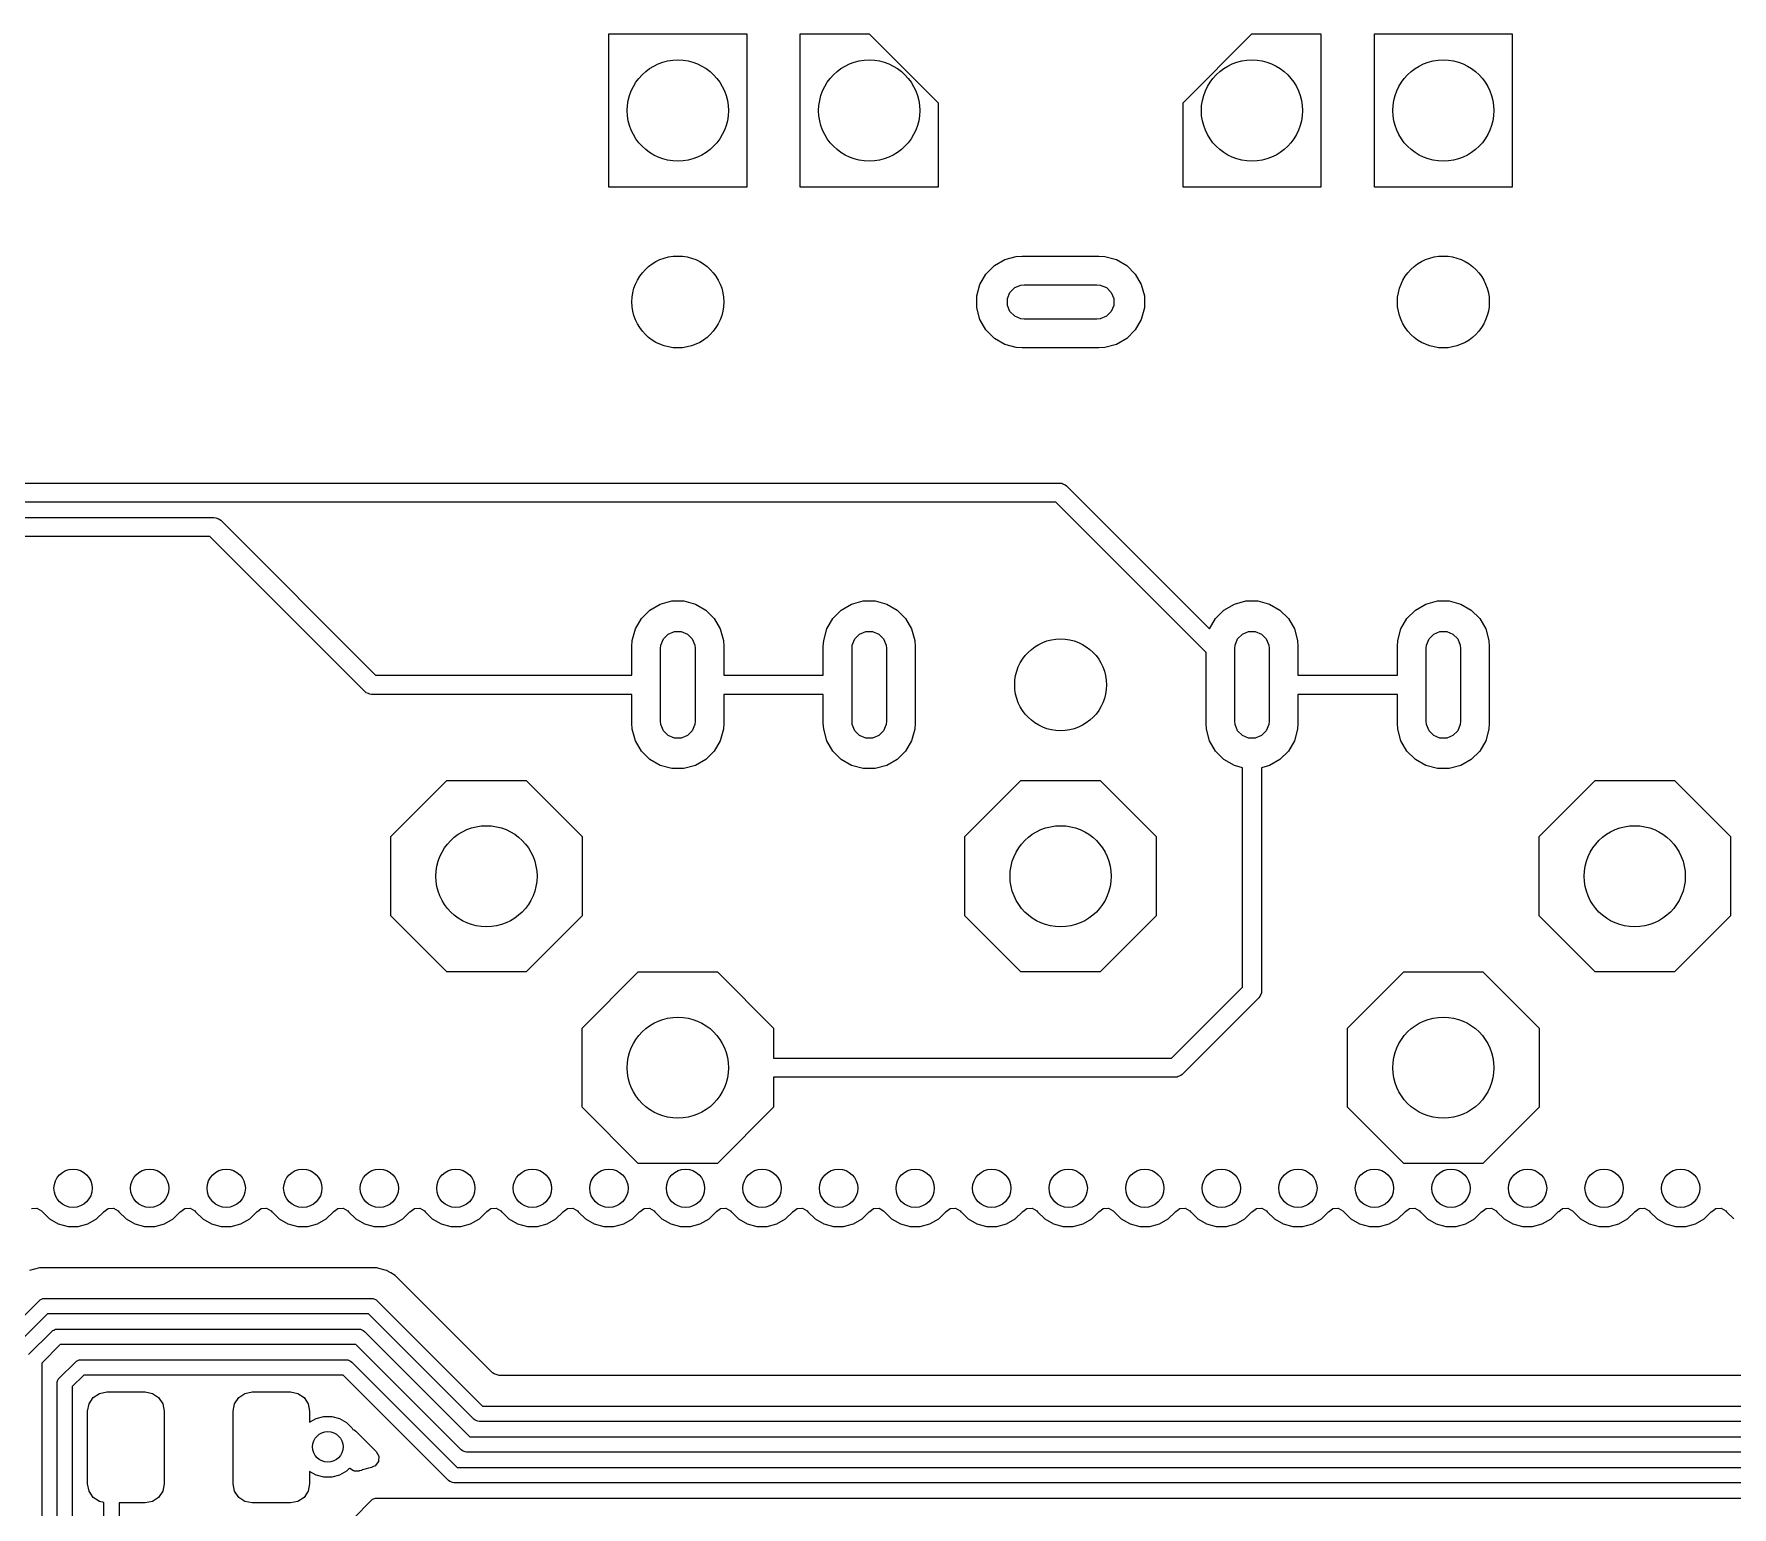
# Model space of a CAD drawing. Extents: x 0.71 to 7.56, y -5.16 to -0.79.
# Drawn here: x 4.196 to 5.07, y -1.584 to -0.827 of the extents above; entities that cross this region are included whole.
import ezdxf

# ---------------------------------------------------------------- set-up
doc = ezdxf.new("R2010")
doc.units = 0
doc.header["$MEASUREMENT"] = 0
doc.layers.add('BLACK', color=7, linetype='CONTINUOUS')

msp = doc.modelspace()

# ---------------------------------------------------------------- linework, layer by layer
at = {"layer": 'BLACK', "linetype": 'CONTINUOUS'}
for p, q in [((4.49213, -0.90551), (4.49213, -0.82677)), ((4.49213, -0.82677), (4.56299, -0.82677)), ((4.56299, -0.82677), (4.56299, -0.90551)), ((4.59055, -0.90551), (4.59055, -0.82677)), ((4.59055, -0.82677), (4.62598, -0.82677)), ((4.62598, -0.82677), (4.66142, -0.8622)), ((4.7874, -0.8622), (4.82283, -0.82677)), ((4.82283, -0.82677), (4.85827, -0.82677)), ((4.85827, -0.82677), (4.85827, -0.90551)), ((4.88583, -0.90551), (4.88583, -0.82677)), ((4.88583, -0.82677), (4.95669, -0.82677)), ((4.95669, -0.82677), (4.95669, -0.90551)), ((4.66142, -0.8622), (4.66142, -0.90551)), ((4.7874, -0.90551), (4.7874, -0.8622)), ((4.56299, -0.90551), (4.49213, -0.90551)), ((4.66142, -0.90551), (4.59055, -0.90551)), ((4.85827, -0.90551), (4.7874, -0.90551)), ((4.95669, -0.90551), (4.88583, -0.90551)), ((4.69034, -0.94583), (4.69568, -0.94274)), ((4.69568, -0.94274), (4.70164, -0.94115)), ((4.70164, -0.94115), (4.70472, -0.94094)), ((4.70472, -0.94094), (4.74409, -0.94094)), ((4.74409, -0.94094), (4.74718, -0.94115)), ((4.74718, -0.94115), (4.75313, -0.94274)), ((4.75313, -0.94274), (4.75847, -0.94583)), ((4.6829, -0.95553), (4.68598, -0.95019)), ((4.68598, -0.95019), (4.69034, -0.94583)), ((4.75847, -0.94583), (4.76284, -0.95019)), ((4.76284, -0.95019), (4.76592, -0.95553)), ((4.6813, -0.96148), (4.6829, -0.95553)), ((4.69702, -0.96284), (4.69834, -0.95965)), ((4.69834, -0.95965), (4.70079, -0.9572)), ((4.70079, -0.9572), (4.70398, -0.95588)), ((4.70398, -0.95588), (4.70571, -0.95571)), ((4.70571, -0.95571), (4.74311, -0.95571)), ((4.74311, -0.95571), (4.74484, -0.95588)), ((4.74484, -0.95588), (4.74803, -0.9572)), ((4.74803, -0.9572), (4.75048, -0.95965)), ((4.75048, -0.95965), (4.7518, -0.96284)), ((4.76592, -0.95553), (4.76751, -0.96148)), ((4.6813, -0.96765), (4.6813, -0.96148)), ((4.6829, -0.97361), (4.6813, -0.96765)), ((4.69702, -0.9663), (4.69702, -0.96284)), ((4.69834, -0.96949), (4.69702, -0.9663)), ((4.7518, -0.9663), (4.75048, -0.96949)), ((4.7518, -0.96284), (4.7518, -0.9663)), ((4.76751, -0.96765), (4.76592, -0.97361)), ((4.76751, -0.96148), (4.76751, -0.96765)), ((4.68598, -0.97895), (4.6829, -0.97361)), ((4.70079, -0.97193), (4.69834, -0.96949)), ((4.70398, -0.97325), (4.70079, -0.97193)), ((4.70571, -0.97343), (4.70398, -0.97325)), ((4.74311, -0.97343), (4.70571, -0.97343)), ((4.74484, -0.97325), (4.74311, -0.97343)), ((4.74803, -0.97193), (4.74484, -0.97325)), ((4.75048, -0.96949), (4.74803, -0.97193)), ((4.76592, -0.97361), (4.76284, -0.97895)), ((4.69034, -0.98331), (4.68598, -0.97895)), ((4.69568, -0.98639), (4.69034, -0.98331)), ((4.70164, -0.98799), (4.69568, -0.98639)), ((4.75313, -0.98639), (4.74718, -0.98799)), ((4.75847, -0.98331), (4.75313, -0.98639)), ((4.76284, -0.97895), (4.75847, -0.98331)), ((4.70472, -0.98819), (4.70164, -0.98799)), ((4.74409, -0.98819), (4.70472, -0.98819)), ((4.74718, -0.98799), (4.74409, -0.98819)), ((3.00676, -1.05768), (4.72402, -1.05768)), ((4.72402, -1.05768), (4.72498, -1.05777)), ((4.72498, -1.05777), (4.72498, -1.05777)), ((4.72498, -1.05777), (4.7255, -1.05799)), ((4.7255, -1.05799), (4.72675, -1.05851)), ((4.72675, -1.05851), (4.72675, -1.05851)), ((4.72675, -1.05851), (4.7275, -1.05912)), ((4.7275, -1.05912), (4.80103, -1.13266)), ((4.72198, -1.06752), (3.00886, -1.06752)), ((4.79921, -1.14475), (4.72198, -1.06752)), ((3.02913, -1.07539), (4.28898, -1.07539)), ((4.28898, -1.07539), (4.28994, -1.07549)), ((4.28994, -1.07549), (4.28994, -1.07549)), ((4.28994, -1.07549), (4.29046, -1.0757)), ((4.29046, -1.0757), (4.29171, -1.07622)), ((4.29171, -1.07622), (4.29171, -1.07622)), ((4.29171, -1.07622), (4.29246, -1.07684)), ((4.29246, -1.07684), (4.37212, -1.1565)), ((4.28694, -1.08524), (3.04784, -1.08524)), ((4.3666, -1.1649), (4.28694, -1.08524)), ((4.50882, -1.12735), (4.51318, -1.12299)), ((4.51318, -1.12299), (4.51852, -1.11991)), ((4.51852, -1.11991), (4.52448, -1.11831)), ((4.52448, -1.11831), (4.53064, -1.11831)), ((4.53064, -1.11831), (4.5366, -1.11991)), ((4.5366, -1.11991), (4.54194, -1.12299)), ((4.54194, -1.12299), (4.5463, -1.12735)), ((4.60724, -1.12735), (4.6116, -1.12299)), ((4.6116, -1.12299), (4.61694, -1.11991)), ((4.61694, -1.11991), (4.6229, -1.11831)), ((4.6229, -1.11831), (4.62907, -1.11831)), ((4.62907, -1.11831), (4.63502, -1.11991)), ((4.63502, -1.11991), (4.64036, -1.12299)), ((4.64036, -1.12299), (4.64472, -1.12735)), ((4.80409, -1.12735), (4.80845, -1.12299)), ((4.80845, -1.12299), (4.81379, -1.11991)), ((4.81379, -1.11991), (4.81975, -1.11831)), ((4.81975, -1.11831), (4.82592, -1.11831)), ((4.82592, -1.11831), (4.83187, -1.11991)), ((4.83187, -1.11991), (4.83721, -1.12299)), ((4.83721, -1.12299), (4.84158, -1.12735)), ((4.90252, -1.12735), (4.90688, -1.12299)), ((4.90688, -1.12299), (4.91222, -1.11991)), ((4.91222, -1.11991), (4.91818, -1.11831)), ((4.91818, -1.11831), (4.92434, -1.11831)), ((4.92434, -1.11831), (4.9303, -1.11991)), ((4.9303, -1.11991), (4.93564, -1.12299)), ((4.93564, -1.12299), (4.94, -1.12735)), ((4.50414, -1.13865), (4.50574, -1.13269)), ((4.50574, -1.13269), (4.50882, -1.12735)), ((4.52264, -1.13535), (4.52583, -1.13403)), ((4.52583, -1.13403), (4.52929, -1.13403)), ((4.52929, -1.13403), (4.53248, -1.13535)), ((4.5463, -1.12735), (4.54938, -1.13269)), ((4.54938, -1.13269), (4.55098, -1.13865)), ((4.60256, -1.13865), (4.60416, -1.13269)), ((4.60416, -1.13269), (4.60724, -1.12735)), ((4.62106, -1.13535), (4.62426, -1.13403)), ((4.62426, -1.13403), (4.62771, -1.13403)), ((4.62771, -1.13403), (4.63091, -1.13535)), ((4.64472, -1.12735), (4.64781, -1.13269)), ((4.64781, -1.13269), (4.6494, -1.13865)), ((4.80103, -1.13266), (4.80409, -1.12735)), ((4.81791, -1.13535), (4.82111, -1.13403)), ((4.82111, -1.13403), (4.82456, -1.13403)), ((4.82456, -1.13403), (4.82776, -1.13535)), ((4.84158, -1.12735), (4.84466, -1.13269)), ((4.84466, -1.13269), (4.84625, -1.13865)), ((4.89784, -1.13865), (4.89944, -1.13269)), ((4.89944, -1.13269), (4.90252, -1.12735)), ((4.91634, -1.13535), (4.91953, -1.13403)), ((4.91953, -1.13403), (4.92299, -1.13403)), ((4.92299, -1.13403), (4.92618, -1.13535)), ((4.94, -1.12735), (4.94308, -1.13269)), ((4.94308, -1.13269), (4.94468, -1.13865)), ((4.50394, -1.14173), (4.50414, -1.13865)), ((4.50394, -1.1565), (4.50394, -1.14173)), ((4.5187, -1.14272), (4.51887, -1.14099)), ((4.5187, -1.18012), (4.5187, -1.14272)), ((4.51887, -1.14099), (4.52019, -1.1378)), ((4.52019, -1.1378), (4.52264, -1.13535)), ((4.53248, -1.13535), (4.53492, -1.1378)), ((4.53492, -1.1378), (4.53625, -1.14099)), ((4.53625, -1.14099), (4.53642, -1.14272)), ((4.53642, -1.14272), (4.53642, -1.18012)), ((4.55098, -1.13865), (4.55118, -1.14173)), ((4.55118, -1.14173), (4.55118, -1.1565)), ((4.60236, -1.14173), (4.60256, -1.13865)), ((4.60236, -1.1565), (4.60236, -1.14173)), ((4.61713, -1.14272), (4.6173, -1.14099)), ((4.61713, -1.18012), (4.61713, -1.14272)), ((4.6173, -1.14099), (4.61862, -1.1378)), ((4.61862, -1.1378), (4.62106, -1.13535)), ((4.63091, -1.13535), (4.63335, -1.1378)), ((4.63335, -1.1378), (4.63467, -1.14099)), ((4.63467, -1.14099), (4.63484, -1.14272)), ((4.63484, -1.14272), (4.63484, -1.18012)), ((4.6494, -1.13865), (4.64961, -1.14173)), ((4.64961, -1.14173), (4.64961, -1.1811)), ((4.81398, -1.14272), (4.81415, -1.14099)), ((4.81398, -1.18012), (4.81398, -1.14272)), ((4.81415, -1.14099), (4.81547, -1.1378)), ((4.81547, -1.1378), (4.81791, -1.13535)), ((4.82776, -1.13535), (4.8302, -1.1378)), ((4.8302, -1.1378), (4.83152, -1.14099)), ((4.83152, -1.14099), (4.83169, -1.14272)), ((4.83169, -1.14272), (4.83169, -1.18012)), ((4.84625, -1.13865), (4.84646, -1.14173)), ((4.84646, -1.14173), (4.84646, -1.1565)), ((4.89764, -1.14173), (4.89784, -1.13865)), ((4.89764, -1.1565), (4.89764, -1.14173)), ((4.9124, -1.14272), (4.91257, -1.14099)), ((4.9124, -1.18012), (4.9124, -1.14272)), ((4.91257, -1.14099), (4.91389, -1.1378)), ((4.91389, -1.1378), (4.91634, -1.13535)), ((4.92618, -1.13535), (4.92863, -1.1378)), ((4.92863, -1.1378), (4.92995, -1.14099)), ((4.92995, -1.14099), (4.93012, -1.14272)), ((4.93012, -1.14272), (4.93012, -1.18012)), ((4.94468, -1.13865), (4.94488, -1.14173)), ((4.94488, -1.14173), (4.94488, -1.1811)), ((4.79921, -1.1811), (4.79921, -1.14475)), ((4.37212, -1.1565), (4.50394, -1.1565)), ((4.55118, -1.1565), (4.60236, -1.1565)), ((4.84646, -1.1565), (4.89764, -1.1565)), ((4.36734, -1.16551), (4.3666, -1.1649)), ((4.36839, -1.16594), (4.36734, -1.16551)), ((4.36734, -1.16551), (4.36734, -1.16551)), ((4.36912, -1.16624), (4.36839, -1.16594)), ((4.37008, -1.16634), (4.36912, -1.16624)), ((4.36912, -1.16624), (4.36912, -1.16624)), ((4.50394, -1.16634), (4.37008, -1.16634)), ((4.50394, -1.1811), (4.50394, -1.16634)), ((4.60236, -1.16634), (4.55118, -1.16634)), ((4.55118, -1.16634), (4.55118, -1.1811)), ((4.60236, -1.1811), (4.60236, -1.16634)), ((4.89764, -1.16634), (4.84646, -1.16634)), ((4.84646, -1.16634), (4.84646, -1.1811)), ((4.89764, -1.1811), (4.89764, -1.16634)), ((4.50414, -1.18419), (4.50394, -1.1811)), ((4.50574, -1.19014), (4.50414, -1.18419)), ((4.51887, -1.18185), (4.5187, -1.18012)), ((4.52019, -1.18504), (4.51887, -1.18185)), ((4.52264, -1.18748), (4.52019, -1.18504)), ((4.52583, -1.18881), (4.52264, -1.18748)), ((4.53248, -1.18748), (4.52929, -1.18881)), ((4.53492, -1.18504), (4.53248, -1.18748)), ((4.53625, -1.18185), (4.53492, -1.18504)), ((4.53642, -1.18012), (4.53625, -1.18185)), ((4.55098, -1.18419), (4.54938, -1.19014)), ((4.55118, -1.1811), (4.55098, -1.18419)), ((4.60256, -1.18419), (4.60236, -1.1811)), ((4.60416, -1.19014), (4.60256, -1.18419)), ((4.6173, -1.18185), (4.61713, -1.18012)), ((4.61862, -1.18504), (4.6173, -1.18185)), ((4.62106, -1.18748), (4.61862, -1.18504)), ((4.62426, -1.18881), (4.62106, -1.18748)), ((4.63091, -1.18748), (4.62771, -1.18881)), ((4.63335, -1.18504), (4.63091, -1.18748)), ((4.63467, -1.18185), (4.63335, -1.18504)), ((4.63484, -1.18012), (4.63467, -1.18185)), ((4.6494, -1.18419), (4.64781, -1.19014)), ((4.64961, -1.1811), (4.6494, -1.18419)), ((4.79941, -1.18419), (4.79921, -1.1811)), ((4.80101, -1.19014), (4.79941, -1.18419)), ((4.81415, -1.18185), (4.81398, -1.18012)), ((4.81547, -1.18504), (4.81415, -1.18185)), ((4.81791, -1.18748), (4.81547, -1.18504)), ((4.82111, -1.18881), (4.81791, -1.18748)), ((4.82776, -1.18748), (4.82456, -1.18881)), ((4.8302, -1.18504), (4.82776, -1.18748)), ((4.83152, -1.18185), (4.8302, -1.18504)), ((4.83169, -1.18012), (4.83152, -1.18185)), ((4.84625, -1.18419), (4.84466, -1.19014)), ((4.84646, -1.1811), (4.84625, -1.18419)), ((4.89784, -1.18419), (4.89764, -1.1811)), ((4.89944, -1.19014), (4.89784, -1.18419)), ((4.91257, -1.18185), (4.9124, -1.18012)), ((4.91389, -1.18504), (4.91257, -1.18185)), ((4.91634, -1.18748), (4.91389, -1.18504)), ((4.91953, -1.18881), (4.91634, -1.18748)), ((4.92618, -1.18748), (4.92299, -1.18881)), ((4.92863, -1.18504), (4.92618, -1.18748)), ((4.92995, -1.18185), (4.92863, -1.18504)), ((4.93012, -1.18012), (4.92995, -1.18185)), ((4.94468, -1.18419), (4.94308, -1.19014)), ((4.94488, -1.1811), (4.94468, -1.18419)), ((4.50882, -1.19548), (4.50574, -1.19014)), ((4.51318, -1.19984), (4.50882, -1.19548)), ((4.52929, -1.18881), (4.52583, -1.18881)), ((4.5463, -1.19548), (4.54194, -1.19984)), ((4.54938, -1.19014), (4.5463, -1.19548)), ((4.60724, -1.19548), (4.60416, -1.19014)), ((4.6116, -1.19984), (4.60724, -1.19548)), ((4.62771, -1.18881), (4.62426, -1.18881)), ((4.64472, -1.19548), (4.64036, -1.19984)), ((4.64781, -1.19014), (4.64472, -1.19548)), ((4.80409, -1.19548), (4.80101, -1.19014)), ((4.80845, -1.19984), (4.80409, -1.19548)), ((4.82456, -1.18881), (4.82111, -1.18881)), ((4.84158, -1.19548), (4.83721, -1.19984)), ((4.84466, -1.19014), (4.84158, -1.19548)), ((4.90252, -1.19548), (4.89944, -1.19014)), ((4.90688, -1.19984), (4.90252, -1.19548)), ((4.92299, -1.18881), (4.91953, -1.18881)), ((4.94, -1.19548), (4.93564, -1.19984)), ((4.94308, -1.19014), (4.94, -1.19548)), ((4.51852, -1.20293), (4.51318, -1.19984)), ((4.52448, -1.20452), (4.51852, -1.20293)), ((4.53064, -1.20452), (4.52448, -1.20452)), ((4.5366, -1.20293), (4.53064, -1.20452)), ((4.54194, -1.19984), (4.5366, -1.20293)), ((4.61694, -1.20293), (4.6116, -1.19984)), ((4.6229, -1.20452), (4.61694, -1.20293)), ((4.62907, -1.20452), (4.6229, -1.20452)), ((4.63502, -1.20293), (4.62907, -1.20452)), ((4.64036, -1.19984), (4.63502, -1.20293)), ((4.81379, -1.20293), (4.80845, -1.19984)), ((4.81791, -1.20403), (4.81379, -1.20293)), ((4.81791, -1.31686), (4.81791, -1.20403)), ((4.83187, -1.20293), (4.82776, -1.20403)), ((4.82776, -1.20403), (4.82776, -1.3189)), ((4.83721, -1.19984), (4.83187, -1.20293)), ((4.91222, -1.20293), (4.90688, -1.19984)), ((4.91818, -1.20452), (4.91222, -1.20293)), ((4.92434, -1.20452), (4.91818, -1.20452)), ((4.9303, -1.20293), (4.92434, -1.20452)), ((4.93564, -1.19984), (4.9303, -1.20293)), ((4.37992, -1.23946), (4.40875, -1.21063)), ((4.40875, -1.21063), (4.44952, -1.21063)), ((4.44952, -1.21063), (4.47835, -1.23946)), ((4.6752, -1.23946), (4.70402, -1.21063)), ((4.70402, -1.21063), (4.74479, -1.21063)), ((4.74479, -1.21063), (4.77362, -1.23946)), ((4.97047, -1.23946), (4.9993, -1.21063)), ((4.9993, -1.21063), (5.04007, -1.21063)), ((5.04007, -1.21063), (5.0689, -1.23946)), ((4.37992, -1.28023), (4.37992, -1.23946)), ((4.47835, -1.23946), (4.47835, -1.28023)), ((4.6752, -1.28023), (4.6752, -1.23946)), ((4.77362, -1.23946), (4.77362, -1.28023)), ((4.97047, -1.28023), (4.97047, -1.23946)), ((5.0689, -1.23946), (5.0689, -1.28023)), ((4.40875, -1.30906), (4.37992, -1.28023)), ((4.47835, -1.28023), (4.44952, -1.30906)), ((4.70402, -1.30906), (4.6752, -1.28023)), ((4.77362, -1.28023), (4.74479, -1.30906)), ((4.9993, -1.30906), (4.97047, -1.28023)), ((5.0689, -1.28023), (5.04007, -1.30906)), ((4.44952, -1.30906), (4.40875, -1.30906)), ((4.47835, -1.33788), (4.50717, -1.30906)), ((4.50717, -1.30906), (4.54794, -1.30906)), ((4.54794, -1.30906), (4.57677, -1.33788)), ((4.74479, -1.30906), (4.70402, -1.30906)), ((4.87205, -1.33788), (4.90088, -1.30906)), ((4.90088, -1.30906), (4.94164, -1.30906)), ((4.94164, -1.30906), (4.97047, -1.33788)), ((5.04007, -1.30906), (4.9993, -1.30906)), ((4.78143, -1.35335), (4.81791, -1.31686)), ((4.82631, -1.32238), (4.78694, -1.36175)), ((4.82693, -1.32163), (4.82631, -1.32238)), ((4.82766, -1.31986), (4.82693, -1.32163)), ((4.82776, -1.3189), (4.82766, -1.31986)), ((4.47835, -1.37865), (4.47835, -1.33788)), ((4.57677, -1.33788), (4.57677, -1.35335)), ((4.87205, -1.37865), (4.87205, -1.33788)), ((4.97047, -1.33788), (4.97047, -1.37865)), ((4.57677, -1.35335), (4.78143, -1.35335)), ((4.7862, -1.36236), (4.78496, -1.36287)), ((4.78694, -1.36175), (4.7862, -1.36236)), ((4.7862, -1.36236), (4.7862, -1.36236)), ((4.78346, -1.36319), (4.57677, -1.36319)), ((4.57677, -1.36319), (4.57677, -1.37865)), ((4.78442, -1.36309), (4.78346, -1.36319)), ((4.78496, -1.36287), (4.78442, -1.36309)), ((4.78442, -1.36309), (4.78442, -1.36309)), ((4.50717, -1.40748), (4.47835, -1.37865)), ((4.57677, -1.37865), (4.54794, -1.40748)), ((4.90088, -1.40748), (4.87205, -1.37865)), ((4.97047, -1.37865), (4.94164, -1.40748)), ((4.54794, -1.40748), (4.50717, -1.40748)), ((4.94164, -1.40748), (4.90088, -1.40748)), ((4.1952, -1.43069), (4.19794, -1.43053)), ((4.19794, -1.43053), (4.20034, -1.43188)), ((4.20034, -1.43188), (4.20072, -1.43232)), ((4.2324, -1.43228), (4.23253, -1.43215)), ((4.23253, -1.43215), (4.23255, -1.43217)), ((4.23255, -1.43217), (4.23457, -1.43069)), ((4.23457, -1.43069), (4.23731, -1.43053)), ((4.23731, -1.43053), (4.23971, -1.43188)), ((4.23971, -1.43188), (4.24009, -1.43232)), ((4.27177, -1.43228), (4.2719, -1.43215)), ((4.2719, -1.43215), (4.27192, -1.43217)), ((4.27192, -1.43217), (4.27394, -1.43069)), ((4.27394, -1.43069), (4.27668, -1.43053)), ((4.27668, -1.43053), (4.27908, -1.43188)), ((4.27908, -1.43188), (4.27946, -1.43232)), ((4.31114, -1.43228), (4.31127, -1.43215)), ((4.31127, -1.43215), (4.31129, -1.43217)), ((4.31129, -1.43217), (4.31331, -1.43069)), ((4.31331, -1.43069), (4.31606, -1.43053)), ((4.31606, -1.43053), (4.31845, -1.43188)), ((4.31845, -1.43188), (4.31883, -1.43232)), ((4.35051, -1.43228), (4.35064, -1.43215)), ((4.35064, -1.43215), (4.35066, -1.43217)), ((4.35066, -1.43217), (4.35268, -1.43069)), ((4.35268, -1.43069), (4.35543, -1.43053)), ((4.35543, -1.43053), (4.35782, -1.43188)), ((4.35782, -1.43188), (4.3582, -1.43232)), ((4.38988, -1.43228), (4.39001, -1.43215)), ((4.39001, -1.43215), (4.39003, -1.43217)), ((4.39003, -1.43217), (4.39205, -1.43069)), ((4.39205, -1.43069), (4.3948, -1.43053)), ((4.3948, -1.43053), (4.39719, -1.43188)), ((4.39719, -1.43188), (4.39757, -1.43232)), ((4.42925, -1.43228), (4.42938, -1.43215)), ((4.42938, -1.43215), (4.4294, -1.43217)), ((4.4294, -1.43217), (4.43142, -1.43069)), ((4.43142, -1.43069), (4.43417, -1.43053)), ((4.43417, -1.43053), (4.43656, -1.43188)), ((4.43656, -1.43188), (4.43694, -1.43232)), ((4.46862, -1.43228), (4.46875, -1.43215)), ((4.46875, -1.43215), (4.46877, -1.43217)), ((4.46877, -1.43217), (4.47079, -1.43069)), ((4.47079, -1.43069), (4.47354, -1.43053)), ((4.47354, -1.43053), (4.47593, -1.43188)), ((4.47593, -1.43188), (4.47631, -1.43232)), ((4.50799, -1.43228), (4.50812, -1.43215)), ((4.50812, -1.43215), (4.50814, -1.43217)), ((4.50814, -1.43217), (4.51016, -1.43069)), ((4.51016, -1.43069), (4.51291, -1.43053)), ((4.51291, -1.43053), (4.5153, -1.43188)), ((4.5153, -1.43188), (4.51568, -1.43232)), ((4.54736, -1.43228), (4.54749, -1.43215)), ((4.54749, -1.43215), (4.54751, -1.43217)), ((4.54751, -1.43217), (4.54953, -1.43069)), ((4.54953, -1.43069), (4.55228, -1.43053)), ((4.55228, -1.43053), (4.55467, -1.43188)), ((4.55467, -1.43188), (4.55505, -1.43232)), ((4.58673, -1.43228), (4.58686, -1.43215)), ((4.58686, -1.43215), (4.58688, -1.43217)), ((4.58688, -1.43217), (4.5889, -1.43069)), ((4.5889, -1.43069), (4.59165, -1.43053)), ((4.59165, -1.43053), (4.59404, -1.43188)), ((4.59404, -1.43188), (4.59442, -1.43232)), ((4.6261, -1.43228), (4.62623, -1.43215)), ((4.62623, -1.43215), (4.62625, -1.43217)), ((4.62625, -1.43217), (4.62827, -1.43069)), ((4.62827, -1.43069), (4.63102, -1.43053)), ((4.63102, -1.43053), (4.63341, -1.43188)), ((4.63341, -1.43188), (4.63379, -1.43232)), ((4.66547, -1.43228), (4.6656, -1.43215)), ((4.6656, -1.43215), (4.66562, -1.43217)), ((4.66562, -1.43217), (4.66764, -1.43069)), ((4.66764, -1.43069), (4.67039, -1.43053)), ((4.67039, -1.43053), (4.67278, -1.43188)), ((4.67278, -1.43188), (4.67316, -1.43232)), ((4.70484, -1.43228), (4.70497, -1.43215)), ((4.70497, -1.43215), (4.70499, -1.43217)), ((4.70499, -1.43217), (4.70701, -1.43069)), ((4.70701, -1.43069), (4.70976, -1.43053)), ((4.70976, -1.43053), (4.71215, -1.43188)), ((4.71215, -1.43188), (4.71253, -1.43232)), ((4.74421, -1.43228), (4.74434, -1.43215)), ((4.74434, -1.43215), (4.74436, -1.43217)), ((4.74436, -1.43217), (4.74638, -1.43069)), ((4.74638, -1.43069), (4.74913, -1.43053)), ((4.74913, -1.43053), (4.75152, -1.43188)), ((4.75152, -1.43188), (4.7519, -1.43232)), ((4.78358, -1.43228), (4.78371, -1.43215)), ((4.78371, -1.43215), (4.78373, -1.43217)), ((4.78373, -1.43217), (4.78575, -1.43069)), ((4.78575, -1.43069), (4.7885, -1.43053)), ((4.7885, -1.43053), (4.79089, -1.43188)), ((4.79089, -1.43188), (4.79127, -1.43232)), ((4.82295, -1.43228), (4.82308, -1.43215)), ((4.82308, -1.43215), (4.8231, -1.43217)), ((4.8231, -1.43217), (4.82512, -1.43069)), ((4.82512, -1.43069), (4.82787, -1.43053)), ((4.82787, -1.43053), (4.83026, -1.43188)), ((4.83026, -1.43188), (4.83064, -1.43232)), ((4.86232, -1.43228), (4.86245, -1.43215)), ((4.86245, -1.43215), (4.86247, -1.43217)), ((4.86247, -1.43217), (4.86449, -1.43069)), ((4.86449, -1.43069), (4.86724, -1.43053)), ((4.86724, -1.43053), (4.86963, -1.43188)), ((4.86963, -1.43188), (4.87001, -1.43232)), ((4.90169, -1.43228), (4.90182, -1.43215)), ((4.90182, -1.43215), (4.90184, -1.43217)), ((4.90184, -1.43217), (4.90386, -1.43069)), ((4.90386, -1.43069), (4.90661, -1.43053)), ((4.90661, -1.43053), (4.909, -1.43188)), ((4.909, -1.43188), (4.90938, -1.43232)), ((4.94106, -1.43228), (4.94119, -1.43215)), ((4.94119, -1.43215), (4.94121, -1.43217)), ((4.94121, -1.43217), (4.94323, -1.43069)), ((4.94323, -1.43069), (4.94598, -1.43053)), ((4.94598, -1.43053), (4.94837, -1.43188)), ((4.94837, -1.43188), (4.94875, -1.43232)), ((4.98043, -1.43228), (4.98056, -1.43215)), ((4.98056, -1.43215), (4.98058, -1.43217)), ((4.98058, -1.43217), (4.9826, -1.43069)), ((4.9826, -1.43069), (4.98535, -1.43053)), ((4.98535, -1.43053), (4.98774, -1.43188)), ((4.98774, -1.43188), (4.98813, -1.43232)), ((5.0198, -1.43228), (5.01993, -1.43215)), ((5.01993, -1.43215), (5.01995, -1.43217)), ((5.01995, -1.43217), (5.02197, -1.43069)), ((5.02197, -1.43069), (5.02472, -1.43053)), ((5.02472, -1.43053), (5.02711, -1.43188)), ((5.02711, -1.43188), (5.0275, -1.43232)), ((5.05917, -1.43228), (5.0593, -1.43215)), ((5.0593, -1.43215), (5.05932, -1.43217)), ((5.05932, -1.43217), (5.06134, -1.43069)), ((5.06134, -1.43069), (5.06409, -1.43053)), ((5.06409, -1.43053), (5.06649, -1.43188)), ((5.06649, -1.43188), (5.06687, -1.43232)), ((4.20072, -1.43232), (4.20077, -1.43237)), ((4.20077, -1.43237), (4.20077, -1.43237)), ((4.20077, -1.43237), (4.20444, -1.43604)), ((4.20444, -1.43604), (4.20893, -1.43864)), ((4.20893, -1.43864), (4.21394, -1.43998)), ((4.21394, -1.43998), (4.21394, -1.43998)), ((4.21394, -1.43998), (4.21913, -1.43998)), ((4.21913, -1.43998), (4.22414, -1.43864)), ((4.21913, -1.43998), (4.21913, -1.43998)), ((4.22414, -1.43864), (4.22863, -1.43604)), ((4.22863, -1.43604), (4.2323, -1.43237)), ((4.2323, -1.43237), (4.23235, -1.43232)), ((4.2323, -1.43237), (4.2323, -1.43237)), ((4.23235, -1.43232), (4.2324, -1.43228)), ((4.24009, -1.43232), (4.24014, -1.43237)), ((4.24014, -1.43237), (4.24014, -1.43237)), ((4.24014, -1.43237), (4.24381, -1.43604)), ((4.24381, -1.43604), (4.2483, -1.43864)), ((4.2483, -1.43864), (4.25331, -1.43998)), ((4.25331, -1.43998), (4.25331, -1.43998)), ((4.25331, -1.43998), (4.2585, -1.43998)), ((4.2585, -1.43998), (4.26351, -1.43864)), ((4.2585, -1.43998), (4.2585, -1.43998)), ((4.26351, -1.43864), (4.268, -1.43604)), ((4.268, -1.43604), (4.27167, -1.43237)), ((4.27167, -1.43237), (4.27172, -1.43232)), ((4.27167, -1.43237), (4.27167, -1.43237)), ((4.27172, -1.43232), (4.27177, -1.43228)), ((4.27946, -1.43232), (4.27951, -1.43237)), ((4.27951, -1.43237), (4.27951, -1.43237)), ((4.27951, -1.43237), (4.28318, -1.43604)), ((4.28318, -1.43604), (4.28767, -1.43864)), ((4.28767, -1.43864), (4.29268, -1.43998)), ((4.29268, -1.43998), (4.29268, -1.43998)), ((4.29268, -1.43998), (4.29787, -1.43998)), ((4.29787, -1.43998), (4.30288, -1.43864)), ((4.29787, -1.43998), (4.29787, -1.43998)), ((4.30288, -1.43864), (4.30737, -1.43604)), ((4.30737, -1.43604), (4.31104, -1.43237)), ((4.31104, -1.43237), (4.31109, -1.43232)), ((4.31104, -1.43237), (4.31104, -1.43237)), ((4.31109, -1.43232), (4.31114, -1.43228)), ((4.31883, -1.43232), (4.31888, -1.43237)), ((4.31888, -1.43237), (4.31888, -1.43237)), ((4.31888, -1.43237), (4.32255, -1.43604)), ((4.32255, -1.43604), (4.32704, -1.43864)), ((4.32704, -1.43864), (4.33205, -1.43998)), ((4.33205, -1.43998), (4.33205, -1.43998)), ((4.33205, -1.43998), (4.33724, -1.43998)), ((4.33724, -1.43998), (4.34225, -1.43864)), ((4.33724, -1.43998), (4.33724, -1.43998)), ((4.34225, -1.43864), (4.34674, -1.43604)), ((4.34674, -1.43604), (4.35041, -1.43237)), ((4.35041, -1.43237), (4.35046, -1.43232)), ((4.35041, -1.43237), (4.35041, -1.43237)), ((4.35046, -1.43232), (4.35051, -1.43228)), ((4.3582, -1.43232), (4.35825, -1.43237)), ((4.35825, -1.43237), (4.35825, -1.43237)), ((4.35825, -1.43237), (4.36192, -1.43604)), ((4.36192, -1.43604), (4.36641, -1.43864)), ((4.36641, -1.43864), (4.37142, -1.43998)), ((4.37142, -1.43998), (4.37142, -1.43998)), ((4.37142, -1.43998), (4.37661, -1.43998)), ((4.37661, -1.43998), (4.38162, -1.43864)), ((4.37661, -1.43998), (4.37661, -1.43998)), ((4.38162, -1.43864), (4.38611, -1.43604)), ((4.38611, -1.43604), (4.38978, -1.43237)), ((4.38978, -1.43237), (4.38983, -1.43232)), ((4.38978, -1.43237), (4.38978, -1.43237)), ((4.38983, -1.43232), (4.38988, -1.43228)), ((4.39757, -1.43232), (4.39762, -1.43237)), ((4.39762, -1.43237), (4.39762, -1.43237)), ((4.39762, -1.43237), (4.40129, -1.43604)), ((4.40129, -1.43604), (4.40578, -1.43864)), ((4.40578, -1.43864), (4.41079, -1.43998)), ((4.41079, -1.43998), (4.41079, -1.43998)), ((4.41079, -1.43998), (4.41598, -1.43998)), ((4.41598, -1.43998), (4.42099, -1.43864)), ((4.41598, -1.43998), (4.41598, -1.43998)), ((4.42099, -1.43864), (4.42548, -1.43604)), ((4.42548, -1.43604), (4.42915, -1.43237)), ((4.42915, -1.43237), (4.4292, -1.43232)), ((4.42915, -1.43237), (4.42915, -1.43237)), ((4.4292, -1.43232), (4.42925, -1.43228)), ((4.43694, -1.43232), (4.43699, -1.43237)), ((4.43699, -1.43237), (4.43699, -1.43237)), ((4.43699, -1.43237), (4.44066, -1.43604)), ((4.44066, -1.43604), (4.44515, -1.43864)), ((4.44515, -1.43864), (4.45016, -1.43998)), ((4.45016, -1.43998), (4.45016, -1.43998)), ((4.45016, -1.43998), (4.45535, -1.43998)), ((4.45535, -1.43998), (4.46036, -1.43864)), ((4.45535, -1.43998), (4.45535, -1.43998)), ((4.46036, -1.43864), (4.46485, -1.43604)), ((4.46485, -1.43604), (4.46852, -1.43237)), ((4.46852, -1.43237), (4.46857, -1.43232)), ((4.46852, -1.43237), (4.46852, -1.43237)), ((4.46857, -1.43232), (4.46862, -1.43228)), ((4.47631, -1.43232), (4.47636, -1.43237)), ((4.47636, -1.43237), (4.47636, -1.43237)), ((4.47636, -1.43237), (4.48003, -1.43604)), ((4.48003, -1.43604), (4.48452, -1.43864)), ((4.48452, -1.43864), (4.48953, -1.43998)), ((4.48953, -1.43998), (4.48953, -1.43998)), ((4.48953, -1.43998), (4.49472, -1.43998)), ((4.49472, -1.43998), (4.49973, -1.43864)), ((4.49472, -1.43998), (4.49472, -1.43998)), ((4.49973, -1.43864), (4.50422, -1.43604)), ((4.50422, -1.43604), (4.50789, -1.43237)), ((4.50789, -1.43237), (4.50794, -1.43232)), ((4.50789, -1.43237), (4.50789, -1.43237)), ((4.50794, -1.43232), (4.50799, -1.43228)), ((4.51568, -1.43232), (4.51573, -1.43237)), ((4.51573, -1.43237), (4.51573, -1.43237)), ((4.51573, -1.43237), (4.5194, -1.43604)), ((4.5194, -1.43604), (4.52389, -1.43864)), ((4.52389, -1.43864), (4.5289, -1.43998)), ((4.5289, -1.43998), (4.5289, -1.43998)), ((4.5289, -1.43998), (4.53409, -1.43998)), ((4.53409, -1.43998), (4.5391, -1.43864)), ((4.53409, -1.43998), (4.53409, -1.43998)), ((4.5391, -1.43864), (4.5436, -1.43604)), ((4.5436, -1.43604), (4.54726, -1.43237)), ((4.54726, -1.43237), (4.54731, -1.43232)), ((4.54726, -1.43237), (4.54726, -1.43237)), ((4.54731, -1.43232), (4.54736, -1.43228)), ((4.55505, -1.43232), (4.5551, -1.43237)), ((4.5551, -1.43237), (4.5551, -1.43237)), ((4.5551, -1.43237), (4.55877, -1.43604)), ((4.55877, -1.43604), (4.56326, -1.43864)), ((4.56326, -1.43864), (4.56827, -1.43998)), ((4.56827, -1.43998), (4.56827, -1.43998)), ((4.56827, -1.43998), (4.57346, -1.43998)), ((4.57346, -1.43998), (4.57847, -1.43864)), ((4.57346, -1.43998), (4.57346, -1.43998)), ((4.57847, -1.43864), (4.58297, -1.43604)), ((4.58297, -1.43604), (4.58663, -1.43237)), ((4.58663, -1.43237), (4.58668, -1.43232)), ((4.58663, -1.43237), (4.58663, -1.43237)), ((4.58668, -1.43232), (4.58673, -1.43228)), ((4.59442, -1.43232), (4.59447, -1.43237)), ((4.59447, -1.43237), (4.59447, -1.43237)), ((4.59447, -1.43237), (4.59814, -1.43604)), ((4.59814, -1.43604), (4.60263, -1.43864)), ((4.60263, -1.43864), (4.60764, -1.43998)), ((4.60764, -1.43998), (4.60764, -1.43998)), ((4.60764, -1.43998), (4.61283, -1.43998)), ((4.61283, -1.43998), (4.61784, -1.43864)), ((4.61283, -1.43998), (4.61283, -1.43998)), ((4.61784, -1.43864), (4.62234, -1.43604)), ((4.62234, -1.43604), (4.626, -1.43237)), ((4.626, -1.43237), (4.62605, -1.43232)), ((4.626, -1.43237), (4.626, -1.43237)), ((4.62605, -1.43232), (4.6261, -1.43228)), ((4.63379, -1.43232), (4.63384, -1.43237)), ((4.63384, -1.43237), (4.63384, -1.43237)), ((4.63384, -1.43237), (4.63751, -1.43604)), ((4.63751, -1.43604), (4.642, -1.43864)), ((4.642, -1.43864), (4.64701, -1.43998)), ((4.64701, -1.43998), (4.64701, -1.43998)), ((4.64701, -1.43998), (4.6522, -1.43998)), ((4.6522, -1.43998), (4.65721, -1.43864)), ((4.6522, -1.43998), (4.6522, -1.43998)), ((4.65721, -1.43864), (4.66171, -1.43604)), ((4.66171, -1.43604), (4.66537, -1.43237)), ((4.66537, -1.43237), (4.66542, -1.43232)), ((4.66537, -1.43237), (4.66537, -1.43237)), ((4.66542, -1.43232), (4.66547, -1.43228)), ((4.67316, -1.43232), (4.67321, -1.43237)), ((4.67321, -1.43237), (4.67321, -1.43237)), ((4.67321, -1.43237), (4.67688, -1.43604)), ((4.67688, -1.43604), (4.68137, -1.43864)), ((4.68137, -1.43864), (4.68638, -1.43998)), ((4.68638, -1.43998), (4.68638, -1.43998)), ((4.68638, -1.43998), (4.69157, -1.43998)), ((4.69157, -1.43998), (4.69658, -1.43864)), ((4.69157, -1.43998), (4.69157, -1.43998)), ((4.69658, -1.43864), (4.70108, -1.43604)), ((4.70108, -1.43604), (4.70474, -1.43237)), ((4.70474, -1.43237), (4.70479, -1.43232)), ((4.70474, -1.43237), (4.70474, -1.43237)), ((4.70479, -1.43232), (4.70484, -1.43228)), ((4.71253, -1.43232), (4.71258, -1.43237)), ((4.71258, -1.43237), (4.71258, -1.43237)), ((4.71258, -1.43237), (4.71625, -1.43604)), ((4.71625, -1.43604), (4.72074, -1.43864)), ((4.72074, -1.43864), (4.72575, -1.43998)), ((4.72575, -1.43998), (4.72575, -1.43998)), ((4.72575, -1.43998), (4.73094, -1.43998)), ((4.73094, -1.43998), (4.73595, -1.43864)), ((4.73094, -1.43998), (4.73094, -1.43998)), ((4.73595, -1.43864), (4.74045, -1.43604)), ((4.74045, -1.43604), (4.74411, -1.43237)), ((4.74411, -1.43237), (4.74416, -1.43232)), ((4.74411, -1.43237), (4.74411, -1.43237)), ((4.74416, -1.43232), (4.74421, -1.43228)), ((4.7519, -1.43232), (4.75195, -1.43237)), ((4.75195, -1.43237), (4.75195, -1.43237)), ((4.75195, -1.43237), (4.75562, -1.43604)), ((4.75562, -1.43604), (4.76011, -1.43864)), ((4.76011, -1.43864), (4.76512, -1.43998)), ((4.76512, -1.43998), (4.76512, -1.43998)), ((4.76512, -1.43998), (4.77031, -1.43998)), ((4.77031, -1.43998), (4.77532, -1.43864)), ((4.77031, -1.43998), (4.77031, -1.43998)), ((4.77532, -1.43864), (4.77982, -1.43604)), ((4.77982, -1.43604), (4.78348, -1.43237)), ((4.78348, -1.43237), (4.78353, -1.43232)), ((4.78348, -1.43237), (4.78348, -1.43237)), ((4.78353, -1.43232), (4.78358, -1.43228)), ((4.79127, -1.43232), (4.79132, -1.43237)), ((4.79132, -1.43237), (4.79132, -1.43237)), ((4.79132, -1.43237), (4.79499, -1.43604)), ((4.79499, -1.43604), (4.79948, -1.43864)), ((4.79948, -1.43864), (4.80449, -1.43998)), ((4.80449, -1.43998), (4.80449, -1.43998)), ((4.80449, -1.43998), (4.80968, -1.43998)), ((4.80968, -1.43998), (4.81469, -1.43864)), ((4.80968, -1.43998), (4.80968, -1.43998)), ((4.81469, -1.43864), (4.81919, -1.43604)), ((4.81919, -1.43604), (4.82285, -1.43237)), ((4.82285, -1.43237), (4.8229, -1.43232)), ((4.82285, -1.43237), (4.82285, -1.43237)), ((4.8229, -1.43232), (4.82295, -1.43228)), ((4.83064, -1.43232), (4.83069, -1.43237)), ((4.83069, -1.43237), (4.83069, -1.43237)), ((4.83069, -1.43237), (4.83436, -1.43604)), ((4.83436, -1.43604), (4.83885, -1.43864)), ((4.83885, -1.43864), (4.84386, -1.43998)), ((4.84386, -1.43998), (4.84386, -1.43998)), ((4.84386, -1.43998), (4.84905, -1.43998)), ((4.84905, -1.43998), (4.85406, -1.43864)), ((4.84905, -1.43998), (4.84905, -1.43998)), ((4.85406, -1.43864), (4.85856, -1.43604)), ((4.85856, -1.43604), (4.86222, -1.43237)), ((4.86222, -1.43237), (4.86227, -1.43232)), ((4.86222, -1.43237), (4.86222, -1.43237)), ((4.86227, -1.43232), (4.86232, -1.43228)), ((4.87001, -1.43232), (4.87006, -1.43237)), ((4.87006, -1.43237), (4.87006, -1.43237)), ((4.87006, -1.43237), (4.87373, -1.43604)), ((4.87373, -1.43604), (4.87822, -1.43864)), ((4.87822, -1.43864), (4.88323, -1.43998)), ((4.88323, -1.43998), (4.88323, -1.43998)), ((4.88323, -1.43998), (4.88842, -1.43998)), ((4.88842, -1.43998), (4.89343, -1.43864)), ((4.88842, -1.43998), (4.88842, -1.43998)), ((4.89343, -1.43864), (4.89793, -1.43604)), ((4.89793, -1.43604), (4.90159, -1.43237)), ((4.90159, -1.43237), (4.90164, -1.43232)), ((4.90159, -1.43237), (4.90159, -1.43237)), ((4.90164, -1.43232), (4.90169, -1.43228)), ((4.90938, -1.43232), (4.90943, -1.43237)), ((4.90943, -1.43237), (4.90943, -1.43237)), ((4.90943, -1.43237), (4.9131, -1.43604)), ((4.9131, -1.43604), (4.91759, -1.43864)), ((4.91759, -1.43864), (4.9226, -1.43998)), ((4.9226, -1.43998), (4.9226, -1.43998)), ((4.9226, -1.43998), (4.92779, -1.43998)), ((4.92779, -1.43998), (4.9328, -1.43864)), ((4.92779, -1.43998), (4.92779, -1.43998)), ((4.9328, -1.43864), (4.9373, -1.43604)), ((4.9373, -1.43604), (4.94096, -1.43237)), ((4.94096, -1.43237), (4.94101, -1.43232)), ((4.94096, -1.43237), (4.94096, -1.43237)), ((4.94101, -1.43232), (4.94106, -1.43228)), ((4.94875, -1.43232), (4.9488, -1.43237)), ((4.9488, -1.43237), (4.9488, -1.43237)), ((4.9488, -1.43237), (4.95247, -1.43604)), ((4.95247, -1.43604), (4.95696, -1.43864)), ((4.95696, -1.43864), (4.96197, -1.43998)), ((4.96197, -1.43998), (4.96197, -1.43998)), ((4.96197, -1.43998), (4.96716, -1.43998)), ((4.96716, -1.43998), (4.97217, -1.43864)), ((4.96716, -1.43998), (4.96716, -1.43998)), ((4.97217, -1.43864), (4.97667, -1.43604)), ((4.97667, -1.43604), (4.98033, -1.43237)), ((4.98033, -1.43237), (4.98038, -1.43232)), ((4.98033, -1.43237), (4.98033, -1.43237)), ((4.98038, -1.43232), (4.98043, -1.43228)), ((4.98813, -1.43232), (4.98817, -1.43237)), ((4.98817, -1.43237), (4.98817, -1.43237)), ((4.98817, -1.43237), (4.99184, -1.43604)), ((4.99184, -1.43604), (4.99633, -1.43864)), ((4.99633, -1.43864), (5.00134, -1.43998)), ((5.00134, -1.43998), (5.00134, -1.43998)), ((5.00134, -1.43998), (5.00653, -1.43998)), ((5.00653, -1.43998), (5.01154, -1.43864)), ((5.00653, -1.43998), (5.00653, -1.43998)), ((5.01154, -1.43864), (5.01604, -1.43604)), ((5.01604, -1.43604), (5.0197, -1.43237)), ((5.0197, -1.43237), (5.01975, -1.43232)), ((5.0197, -1.43237), (5.0197, -1.43237)), ((5.01975, -1.43232), (5.0198, -1.43228)), ((5.0275, -1.43232), (5.02754, -1.43237)), ((5.02754, -1.43237), (5.02754, -1.43237)), ((5.02754, -1.43237), (5.03121, -1.43604)), ((5.03121, -1.43604), (5.0357, -1.43864)), ((5.0357, -1.43864), (5.04071, -1.43998)), ((5.04071, -1.43998), (5.04071, -1.43998)), ((5.04071, -1.43998), (5.0459, -1.43998)), ((5.0459, -1.43998), (5.05091, -1.43864)), ((5.0459, -1.43998), (5.0459, -1.43998)), ((5.05091, -1.43864), (5.05541, -1.43604)), ((5.05541, -1.43604), (5.05907, -1.43237)), ((5.05907, -1.43237), (5.05912, -1.43232)), ((5.05907, -1.43237), (5.05907, -1.43237)), ((5.05912, -1.43232), (5.05917, -1.43228)), ((5.06687, -1.43232), (5.06691, -1.43237)), ((5.06691, -1.43237), (5.06691, -1.43237)), ((5.06691, -1.43237), (5.07058, -1.43604)), ((4.1992, -1.46118), (4.19419, -1.46252)), ((4.20439, -1.46118), (4.1992, -1.46118)), ((4.37272, -1.46118), (4.20439, -1.46118)), ((4.37381, -1.46147), (4.37272, -1.46118)), ((4.37774, -1.46252), (4.37381, -1.46147)), ((4.37998, -1.46382), (4.37774, -1.46252)), ((4.38223, -1.46512), (4.37998, -1.46382)), ((4.4322, -1.51509), (4.38223, -1.46512)), ((4.38223, -1.46512), (4.38223, -1.46512)), ((4.13855, -1.53855), (4.19901, -1.4781)), ((4.19901, -1.4781), (4.1996, -1.47761)), ((4.1996, -1.47761), (4.20102, -1.47702)), ((4.20102, -1.47702), (4.20179, -1.47695)), ((4.20179, -1.47695), (4.37013, -1.47695)), ((4.37013, -1.47695), (4.3709, -1.47702)), ((4.3709, -1.47702), (4.37232, -1.47761)), ((4.37232, -1.47761), (4.37291, -1.4781)), ((4.37291, -1.4781), (4.4271, -1.53228)), ((4.20342, -1.48482), (4.14528, -1.54297)), ((4.3685, -1.48482), (4.20342, -1.48482)), ((4.20553, -1.49385), (4.20613, -1.49336)), ((4.20613, -1.49336), (4.20661, -1.49316)), ((4.20661, -1.49316), (4.20755, -1.49277)), ((4.20755, -1.49277), (4.20831, -1.4927)), ((4.20831, -1.4927), (4.36361, -1.4927)), ((4.36361, -1.4927), (4.36438, -1.49277)), ((4.36438, -1.49277), (4.3658, -1.49336)), ((4.3658, -1.49336), (4.36639, -1.49385)), ((4.42268, -1.539), (4.3685, -1.48482)), ((4.19367, -1.50571), (4.20553, -1.49385)), ((4.20995, -1.50057), (4.20039, -1.51012)), ((4.36198, -1.50057), (4.20995, -1.50057)), ((4.41616, -1.55475), (4.36198, -1.50057)), ((4.36639, -1.49385), (4.42057, -1.54803)), ((4.20039, -1.51012), (4.20039, -1.62902)), ((4.20942, -1.51787), (4.21769, -1.5096)), ((4.21769, -1.5096), (4.21829, -1.50911)), ((4.21829, -1.50911), (4.21894, -1.50884)), ((4.21894, -1.50884), (4.2197, -1.50852)), ((4.2197, -1.50852), (4.22047, -1.50844)), ((4.22047, -1.50844), (4.35708, -1.50844)), ((4.35708, -1.50844), (4.35785, -1.50852)), ((4.35785, -1.50852), (4.35927, -1.50911)), ((4.35927, -1.50911), (4.35987, -1.5096)), ((4.35987, -1.5096), (4.41405, -1.56378)), ((4.20834, -1.51988), (4.20893, -1.51846)), ((4.20893, -1.51846), (4.20942, -1.51787)), ((4.2221, -1.51632), (4.21614, -1.52228)), ((4.35545, -1.51632), (4.2221, -1.51632)), ((4.40964, -1.5705), (4.35545, -1.51632)), ((4.43301, -1.51574), (4.4322, -1.51509)), ((4.43565, -1.51652), (4.43301, -1.51574)), ((5.17782, -1.51652), (4.43565, -1.51652)), ((4.20827, -1.52065), (4.20834, -1.51988)), ((4.20827, -1.62413), (4.20827, -1.52065)), ((4.21614, -1.52228), (4.21614, -1.6225)), ((4.22476, -1.53108), (4.2269, -1.52788)), ((4.2269, -1.52788), (4.23009, -1.52575)), ((4.23009, -1.52575), (4.23386, -1.525)), ((4.23386, -1.525), (4.25354, -1.525)), ((4.25354, -1.525), (4.25731, -1.52575)), ((4.25731, -1.52575), (4.2605, -1.52788)), ((4.2605, -1.52788), (4.26264, -1.53108)), ((4.29957, -1.53108), (4.3017, -1.52788)), ((4.3017, -1.52788), (4.30489, -1.52575)), ((4.30489, -1.52575), (4.30866, -1.525)), ((4.30866, -1.525), (4.32835, -1.525)), ((4.32835, -1.525), (4.33211, -1.52575)), ((4.33211, -1.52575), (4.33531, -1.52788)), ((4.33531, -1.52788), (4.33744, -1.53108)), ((4.22402, -1.53484), (4.22476, -1.53108)), ((4.22402, -1.57224), (4.22402, -1.53484)), ((4.26264, -1.53108), (4.26339, -1.53484)), ((4.26339, -1.53484), (4.26339, -1.57224)), ((4.29882, -1.53484), (4.29957, -1.53108)), ((4.29882, -1.57224), (4.29882, -1.53484)), ((4.33744, -1.53108), (4.33819, -1.53484)), ((4.33819, -1.53484), (4.33819, -1.54061)), ((4.4271, -1.53228), (5.18638, -1.53228)), ((4.33819, -1.54061), (4.34152, -1.53869)), ((4.34152, -1.53869), (4.34549, -1.53762)), ((4.34549, -1.53762), (4.3496, -1.53762)), ((4.3496, -1.53762), (4.35358, -1.53869)), ((4.35358, -1.53869), (4.35714, -1.54074)), ((4.35714, -1.54074), (4.36004, -1.54365)), ((4.36004, -1.54365), (4.36039, -1.54425)), ((4.36039, -1.54425), (4.36115, -1.54448)), ((4.36115, -1.54448), (4.36197, -1.54513)), ((4.36197, -1.54513), (4.37242, -1.55558)), ((4.42328, -1.53949), (4.42268, -1.539)), ((4.4247, -1.54008), (4.42328, -1.53949)), ((4.42547, -1.54016), (4.4247, -1.54008)), ((5.18801, -1.54016), (4.42547, -1.54016)), ((4.42057, -1.54803), (5.1929, -1.54803)), ((4.37189, -1.56294), (4.37023, -1.56375)), ((4.37354, -1.56074), (4.37189, -1.56294)), ((4.37242, -1.55558), (4.37374, -1.558)), ((4.37374, -1.558), (4.37354, -1.56074)), ((4.41676, -1.55524), (4.41616, -1.55475)), ((4.41817, -1.55583), (4.41676, -1.55524)), ((4.41894, -1.55591), (4.41817, -1.55583)), ((5.19453, -1.55591), (4.41894, -1.55591)), ((4.34152, -1.56779), (4.33819, -1.56586)), ((4.33819, -1.56586), (4.33819, -1.57224)), ((4.34549, -1.56885), (4.34152, -1.56779)), ((4.3496, -1.56885), (4.34549, -1.56885)), ((4.35358, -1.56779), (4.3496, -1.56885)), ((4.35714, -1.56573), (4.35358, -1.56779)), ((4.35868, -1.56419), (4.35714, -1.56573)), ((4.35893, -1.56444), (4.35868, -1.56419)), ((4.36068, -1.56556), (4.35893, -1.56444)), ((4.361, -1.56559), (4.36068, -1.56556)), ((4.36128, -1.56575), (4.361, -1.56559)), ((4.36235, -1.56568), (4.36128, -1.56575)), ((4.36342, -1.56576), (4.36235, -1.56568)), ((4.36371, -1.56561), (4.36342, -1.56576)), ((4.36403, -1.56559), (4.36371, -1.56561)), ((4.36484, -1.5653), (4.36403, -1.56559)), ((4.36514, -1.56512), (4.36484, -1.5653)), ((4.36517, -1.5651), (4.36514, -1.56512)), ((4.36517, -1.5651), (4.36517, -1.5651)), ((4.36517, -1.5651), (4.36517, -1.5651)), ((4.36599, -1.56488), (4.36517, -1.5651)), ((4.36848, -1.56422), (4.36599, -1.56488)), ((4.36599, -1.56488), (4.36599, -1.56488)), ((4.37019, -1.56376), (4.36848, -1.56422)), ((4.37023, -1.56375), (4.37019, -1.56376)), ((4.37019, -1.56376), (4.37019, -1.56376)), ((4.41023, -1.57099), (4.40964, -1.5705)), ((4.41165, -1.57158), (4.41023, -1.57099)), ((4.41242, -1.57165), (4.41165, -1.57158)), ((5.20105, -1.57165), (4.41242, -1.57165)), ((4.41405, -1.56378), (5.19942, -1.56378)), ((4.22476, -1.57601), (4.22402, -1.57224)), ((4.2269, -1.5792), (4.22476, -1.57601)), ((4.23009, -1.58134), (4.2269, -1.5792)), ((4.2605, -1.5792), (4.25731, -1.58134)), ((4.26264, -1.57601), (4.2605, -1.5792)), ((4.26339, -1.57224), (4.26264, -1.57601)), ((4.29957, -1.57601), (4.29882, -1.57224)), ((4.3017, -1.5792), (4.29957, -1.57601)), ((4.30489, -1.58134), (4.3017, -1.5792)), ((4.33531, -1.5792), (4.33211, -1.58134)), ((4.33744, -1.57601), (4.33531, -1.5792)), ((4.33819, -1.57224), (4.33744, -1.57601)), ((4.36052, -1.59016), (4.37, -1.58068)), ((4.37, -1.58068), (4.37059, -1.58019)), ((4.37059, -1.58019), (4.37201, -1.5796)), ((4.37201, -1.5796), (4.37278, -1.57953)), ((4.37278, -1.57953), (5.20595, -1.57953)), ((4.23228, -1.58177), (4.23009, -1.58134)), ((4.23228, -1.59869), (4.23228, -1.58177)), ((4.25354, -1.58209), (4.24016, -1.58209)), ((4.24016, -1.58209), (4.24016, -1.59706)), ((4.25731, -1.58134), (4.25354, -1.58209)), ((4.30866, -1.58209), (4.30489, -1.58134)), ((4.32835, -1.58209), (4.30866, -1.58209)), ((4.33211, -1.58134), (4.32835, -1.58209))]:
    msp.add_line(p, q, dxfattribs=at)
at = {"layer": 'BLACK'}
for centre, radius in [((4.52756, -0.86614), 0.026), ((4.62598, -0.86614), 0.026), ((4.82283, -0.86614), 0.026), ((4.92126, -0.86614), 0.026), ((4.52756, -0.96457), 0.02362), ((4.92126, -0.96457), 0.02362), ((4.72441, -1.16142), 0.02362), ((4.42913, -1.25984), 0.026), ((4.72441, -1.25984), 0.026), ((5.01969, -1.25984), 0.026), ((4.52756, -1.35827), 0.026), ((4.92126, -1.35827), 0.026), ((4.21654, -1.42028), 0.00984), ((4.25591, -1.42028), 0.00984), ((4.29528, -1.42028), 0.00984), ((4.33465, -1.42028), 0.00984), ((4.37402, -1.42028), 0.00984), ((4.41339, -1.42028), 0.00984), ((4.45276, -1.42028), 0.00984), ((4.49213, -1.42028), 0.00984), ((4.5315, -1.42028), 0.00984), ((4.57087, -1.42028), 0.00984), ((4.61024, -1.42028), 0.00984), ((4.64961, -1.42028), 0.00984), ((4.68898, -1.42028), 0.00984), ((4.72835, -1.42028), 0.00984), ((4.76772, -1.42028), 0.00984), ((4.80709, -1.42028), 0.00984), ((4.84646, -1.42028), 0.00984), ((4.88583, -1.42028), 0.00984), ((4.9252, -1.42028), 0.00984), ((4.96457, -1.42028), 0.00984), ((5.00394, -1.42028), 0.00984), ((5.04331, -1.42028), 0.00984), ((4.34755, -1.55324), 0.00787)]:
    msp.add_circle(centre, radius, dxfattribs=at)

doc.saveas('drawing.dxf')
